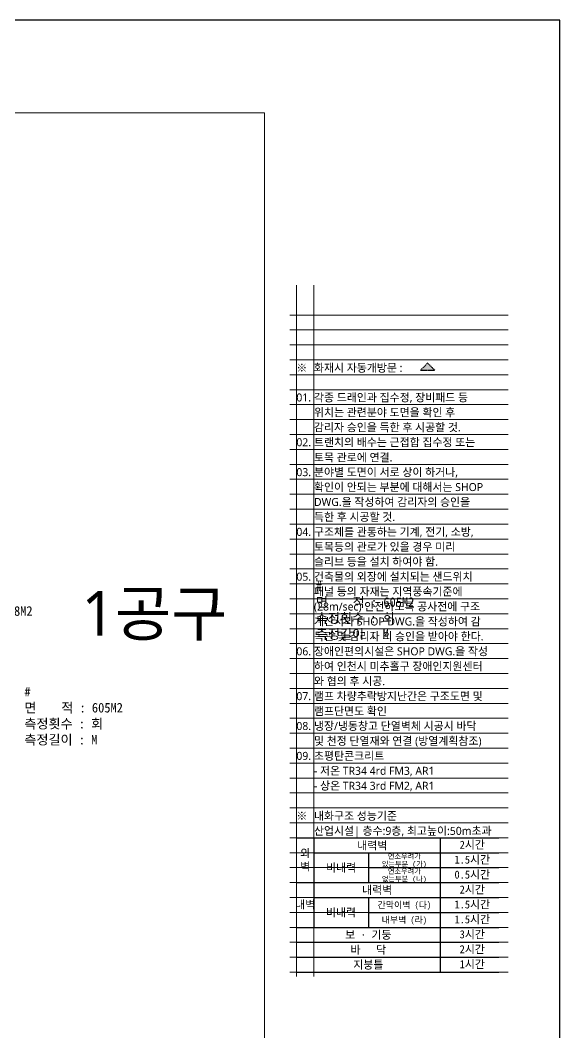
# Model space of a CAD drawing. Header units: millimetres. Extents: x 4003075 to 5615882, y 1445368 to 2591247.
# Drawn here: x 5531540 to 5615882, y 2433065 to 2591247 of the extents above; entities that cross this region are included whole.
import ezdxf
from ezdxf.enums import TextEntityAlignment as Align

# ---------------------------------------------------------------- set-up
doc = ezdxf.new("R2010")
doc.units = ezdxf.units.MM
doc.linetypes.add('DASHDOTX2', pattern=[2, 1, -0.5, 0, -0.5])
doc.layers.add('!!출력', color=9, linetype='Continuous', plot=False)
for name, color, linetype, lineweight in [('A-BORD-TEXT', 3, 'Continuous', 25), ('A-MKXS-MAK2', 3, 'DASHDOTX2', 25), ('A-XXXX-TXT2', 3, 'Continuous', 25)]:
    doc.layers.add(name, color=color, linetype=linetype, lineweight=lineweight)
doc.layers.add('A-XXXX-NPLT', color=144, linetype='Continuous', lineweight=15, plot=False)
doc.layers.add('XR-평면도$0$A-XXXX-NPLT', color=9, linetype='Continuous', lineweight=15, plot=False)
doc.layers.add('A_Text', color=3, linetype='Continuous')
doc.styles.add('돋움', font='')
doc.styles.add('돋움체', font='')
doc.styles.add('맑은 고딕', font='malgun.ttf')
doc.styles.add('맑은고딕', font='malgun.ttf')
doc.styles.get('돋움').set_extended_font_data('DotumChe')
doc.styles.get('돋움체').set_extended_font_data('DotumChe')

# ---------------------------------------------------------------- blocks, each defined once
blk = doc.blocks.new('NOTE(220317)')
at = {"layer": 'A-XXXX-NPLT'}
for p, q in [((1010649.8, 179732.7), (1010649.8, 175412.7)), ((1010759.8, 179732.7), (1010759.8, 175412.7)), ((1010609.8, 179546.1), (1011974.8, 179546.1)), ((1010609.8, 179452.7), (1011974.8, 179452.7)), ((1010609.8, 179359.4), (1011974.8, 179359.4)), ((1010609.8, 179266.1), (1011974.8, 179266.1)), ((1010609.8, 179172.7), (1011974.8, 179172.7)), ((1010609.8, 179079.4), (1011974.8, 179079.4)), ((1010609.8, 178986.1), (1011974.8, 178986.1)), ((1010609.8, 178892.7), (1011974.8, 178892.7)), ((1010609.8, 178799.4), (1011974.8, 178799.4)), ((1010609.8, 178706.1), (1011974.8, 178706.1)), ((1010609.8, 178612.7), (1011974.8, 178612.7)), ((1010609.8, 178519.4), (1011974.8, 178519.4)), ((1010609.8, 178426.1), (1011974.8, 178426.1)), ((1010609.8, 178332.7), (1011974.8, 178332.7)), ((1010609.8, 178239.4), (1011974.8, 178239.4)), ((1010609.8, 178146.1), (1011974.8, 178146.1)), ((1010609.8, 178052.7), (1011974.8, 178052.7)), ((1010609.8, 177959.4), (1011974.8, 177959.4)), ((1010609.8, 177866.1), (1011974.8, 177866.1)), ((1010609.8, 177772.7), (1011974.8, 177772.7)), ((1010609.8, 177679.4), (1011974.8, 177679.4)), ((1010609.8, 177586.1), (1011974.8, 177586.1)), ((1010609.8, 177492.7), (1011974.8, 177492.7)), ((1010609.8, 177399.4), (1011974.8, 177399.4)), ((1010609.8, 177306.1), (1011974.8, 177306.1)), ((1010609.8, 177212.7), (1011974.8, 177212.7)), ((1010609.8, 177119.4), (1011974.8, 177119.4)), ((1010609.8, 177026.1), (1011974.8, 177026.1)), ((1010609.8, 176932.7), (1011974.8, 176932.7)), ((1010609.8, 176839.4), (1011974.8, 176839.4)), ((1010609.8, 176746.1), (1011974.8, 176746.1)), ((1010609.8, 176652.7), (1011974.8, 176652.7)), ((1010609.8, 176559.4), (1011974.8, 176559.4)), ((1010609.8, 176466.1), (1011974.8, 176466.1)), ((1010609.8, 176372.7), (1011974.8, 176372.7)), ((1010609.8, 176279.4), (1011974.8, 176279.4)), ((1010609.8, 176186.1), (1011974.8, 176186.1)), ((1010609.8, 176092.7), (1011974.8, 176092.7)), ((1010609.8, 175999.4), (1011974.8, 175999.4)), ((1010609.8, 175906.1), (1011974.8, 175906.1)), ((1010609.8, 175812.7), (1011974.8, 175812.7)), ((1010609.8, 175719.4), (1011974.8, 175719.4)), ((1010609.8, 175626.1), (1011974.8, 175626.1)), ((1010609.8, 175532.7), (1011974.8, 175532.7)), ((1010609.8, 175439.4), (1011974.8, 175439.4))]:
    blk.add_line(p, q, dxfattribs=at)
blk = doc.blocks.new('NOTE_평면도')
h = blk.add_hatch(color=240)
h.dxf.hatch_style = 1
h.paths.add_polyline_path([(8008.9, 4986.8), (7986.9, 5008.8), (7964.9, 4986.8)])
for points in [[(7576.5, 3525.6), (8209, 3525.6)], [(7631.5, 3525.6), (7631.5, 3245.6)], [(8026.5, 3525.6), (8026.5, 3105.6)], [(7631.5, 3478.9), (8209, 3478.9)], [(7801.5, 3478.9), (7801.5, 3385.6)], [(7801.5, 3432.3), (8209, 3432.3)], [(7576.5, 3385.6), (8209, 3385.6)], [(7631.5, 3338.9), (8209, 3338.9)], [(7801.5, 3338.9), (7801.5, 3245.6)], [(7801.5, 3292.3), (8209, 3292.3)], [(7576.5, 3245.6), (8209, 3245.6)], [(7576.5, 3198.9), (8209, 3198.9)], [(7576.5, 3152.3), (8209, 3152.3)], [(7576.5, 3105.6), (8209, 3105.6)]]:
    blk.add_lwpolyline(points)
at = {"layer": 'A-MKXS-MAK2', "color": 240}
blk.add_lwpolyline([(8008.9, 4986.8), (7986.9, 5008.8), (7964.9, 4986.8)], close=True, dxfattribs=at)
at = {"layer": 'A-XXXX-TXT2', "style": '맑은 고딕'}
for s, p in [('※', (7576.5, 4993.9)), ('화재시 자동개방문 : ', (7631.5, 4993.9)), ('01.', (7576.5, 4901.4)), ('각종 드래인과 집수정, 장비패드 등', (7631.5, 4901.4)), ('위치는 관련분야 도면을 확인 후', (7631.5, 4854.8)), ('감리자 승인을 득한 후 시공할 것.', (7631.5, 4808.1)), ('트랜치의 배수는 근접합 집수정 또는', (7631.5, 4761.4)), ('02.', (7576.5, 4761.4)), ('토목 관로에 연결.', (7631.5, 4713.9)), ('분야별 도면이 서로 상이 하거나,', (7631.5, 4668.1)), ('03.', (7576.5, 4668.1)), ('확인이 안되는 부분에 대해서는 SHOP', (7631.5, 4621.4)), ('DWG.을 작성하여 감리자의 승인을', (7631.5, 4574.8)), ('득한 후 시공할 것.', (7631.5, 4528.1)), ('04.', (7576.5, 4481.4)), ('구조체를 관통하는 기계, 전기, 소방,', (7631.5, 4481.4)), ('토목등의 관로가 있을 경우 미리', (7631.5, 4434.8)), ('슬리브 등을 설치 하여야 함.', (7631.5, 4388.1)), ('05.', (7576.5, 4341.4)), ('건축물의 외장에 설치되는 샌드위치', (7631.5, 4341.4)), ('패널 등의 자재는 지역풍속기준에', (7631.5, 4294.8)), ('(28m/sec) 안전하도록 공사전에 구조', (7631.5, 4248.1)), ('계산서와 SHOP DWG.을 작성하여 감', (7631.5, 4201.4)), ('독관 및 감리자 의 승인을 받아야 한다.', (7631.5, 4154.8)), ('06.', (7576.5, 4108.1)), ('장애인편의시설은 SHOP DWG.을 작성', (7631.5, 4108.1)), ('하여 인천시 미추홀구 장애인지원센터', (7631.5, 4061.4)), ('와 협의 후 시공.', (7631.5, 4014.8)), ('07.', (7576.5, 3968.1)), ('램프 차량추락방지난간은 구조도면 및', (7631.5, 3968.1)), ('램프단면도 확인', (7631.5, 3921.4)), ('08.', (7576.5, 3874.8)), ('냉장/냉동창고 단열벽체 시공시 바닥', (7631.5, 3874.8)), ('및 천정 단열재와 연결 (방열계획참조)', (7631.5, 3828.1)), ('초평탄콘크리트', (7631.5, 3781.4)), ('09.', (7576.5, 3781.4)), ('- 저온 TR34 4rd FM3, AR1', (7631.5, 3734.8)), ('- 상온 TR34 3rd FM2, AR1', (7631.5, 3688.1)), ('※', (7576.5, 3593.9)), ('내화구조 성능기준', (7631.5, 3593.9)), ('산업시설| 층수:9층, 최고높이:50m초과', (7631.5, 3547.2))]:
    blk.add_text(s, height=25, dxfattribs=at).set_placement(p, align=Align.MIDDLE_LEFT)
at = {"layer": 'A-XXXX-TXT2', "style": '돋움체'}
for s, height, p in [('내력벽', 25, (7813.7, 3501.4)), ('2시간', 25, (8126.5, 3503.9)), ('있는부분 (가)', 16, (7914, 3443.6)), ('연소우려가', 16, (7914, 3467.6)), ('1.5시간', 25, (8126.5, 3457.3)), ('비내력', 25, (7716.5, 3432.3)), ('연소우려가', 16, (7914, 3420.9)), ('0.5시간', 25, (8126.5, 3410.6)), ('없는부분 (나)', 16, (7914, 3396.9)), ('내력벽', 25, (7829, 3362.3)), ('2시간', 25, (8126.5, 3363.9)), ('간막이벽 (다)', 20, (7914, 3315.6)), ('1.5시간', 25, (8126.5, 3317.3)), ('비내력', 25, (7716.1, 3292.3)), ('내부벽 (라)', 20, (7914, 3268.9)), ('1.5시간', 25, (8126.5, 3270.6)), ('보 · 기둥', 25, (7801.5, 3222.3)), ('3시간', 25, (8126.5, 3223.9)), ('바   닥', 25, (7801.5, 3175.6)), ('2시간', 25, (8126.5, 3177.3)), ('지붕틀', 25, (7801.5, 3128.9)), ('1시간', 25, (8126.5, 3130.6))]:
    blk.add_text(s, height=height, dxfattribs=at).set_placement(p, align=Align.MIDDLE_CENTER)
at = {"layer": 'A-XXXX-TXT2', "char_height": 25, "attachment_point": 5, "style": '맑은 고딕'}
for s, width, insert in [('{\\fDotumChe|b0|i0|c129|p49;외\\P벽}', 24.9, (7604, 3455.1)), ('{\\fDotumChe|b0|i0|c129|p49;내벽}', 25, (7604, 3315.6))]:
    blk.add_mtext_dynamic_manual_height_columns(s, width=width, gutter_width=125, heights=[0], dxfattribs=dict(at, insert=insert))

msp = doc.modelspace()

# ---------------------------------------------------------------- linework, layer by layer
at = {"layer": '!!출력'}
msp.add_lwpolyline([(5195882, 2294247), (5615882, 2294247), (5615882, 2591247), (5195882, 2591247)], close=True, dxfattribs=at)
at = {"layer": 'XR-평면도$0$A-XXXX-NPLT'}
for points in [[(5195882, 2591247), (5615882, 2591247), (5615882, 2294247), (5195882, 2294247)], [(5195882, 2591247), (5615882, 2591247), (5615882, 2294247), (5195882, 2294247)], [(5195882, 2591247), (5615882, 2591247), (5615882, 2294247), (5195882, 2294247)], [(5569707, 2308697), (5210332, 2308697), (5210332, 2576797), (5569707, 2576797)], [(5569707, 2308697), (5210332, 2308697), (5210332, 2576797), (5569707, 2576797)], [(5569707, 2308697), (5210332, 2308697), (5210332, 2576797), (5569707, 2576797)]]:
    msp.add_lwpolyline(points, close=True, dxfattribs=at)

# ---------------------------------------------------------------- block references
for name, p, xscale, yscale, zscale in [('NOTE(220317)', (-19691538.3, -1943458.7), 25, 25, 25), ('NOTE_평면도', (5195882, 2287247), 50, 50, 50)]:
    msp.add_blockref(name, p, dxfattribs=dict(xscale=xscale, yscale=yscale, zscale=zscale))

# ---------------------------------------------------------------- texts
at = {"layer": 'A-BORD-TEXT', "color": 1, "style": '맑은고딕'}
msp.add_text('1공구', height=7000, dxfattribs=at).set_placement((5552530.7, 2498592.6), align=Align.MIDDLE_CENTER)
at = {"layer": 'A_Text', "color": 3, "char_height": 1500, "attachment_point": 1, "style": '돋움'}
for s, insert in [('#\\P면    적 : 605M2\\P측정횟수 : 회\\P측정길이 : M', (5577754.1, 2503601.2)), ('#\\P면    적 : 398M2\\P측정횟수 : 회\\P측정길이 : M', (5518075.2, 2502208.7)), ('#\\P면    적 : 605M2\\P측정횟수 : 회\\P측정길이 : M', (5532192.6, 2487100.4))]:
    msp.add_mtext_dynamic_manual_height_columns(s, width=21611.503, gutter_width=7500, heights=[10868.5], dxfattribs=dict(at, insert=insert))

doc.saveas('drawing.dxf')
